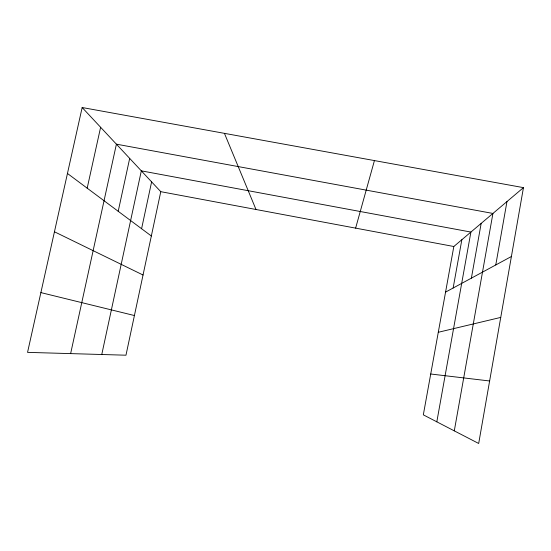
<?xml version="1.0" encoding="UTF-8"?>
<svg xmlns="http://www.w3.org/2000/svg" width="551" height="551" viewBox="0 0 551 551"><rect width="100%" height="100%" fill="white"/><g stroke="black" fill="none" stroke-linecap="round" stroke-linejoin="round"><path stroke-width="0.83" d="M495.776 264.955L506.961 201.583M523.45 187.636L478.688 443.479L423.326 414.848L453.824 246.504L523.45 187.636L82.161 107.521L27.55 352.371L125.972 355.202L160.775 191.679L82.161 107.521M454.293 430.861L492.925 213.444L116.406 144.169L70.624 353.611M436.819 421.825L470.905 232.061L141.325 170.851L101.77 354.507M471.38 278.152L481.175 223.382M453.142 288.021L461.855 239.713M141.586 228.727L151.615 181.864M118.203 211.302L129.685 158.385M87.182 188.173L100.619 127.274M355.629 228.128L374.432 160.582M445.559 292.12L511.404 256.504M438.286 332.281L500.742 317.41M430.73 374.005L489.619 380.982M160.775 191.679L453.824 246.504M40.884 292.602L134.416 315.537M54.446 231.778L143.04 275.011M67.456 173.469L151.346 236M224.436 133.349L256.001 209.49"/></g></svg>
